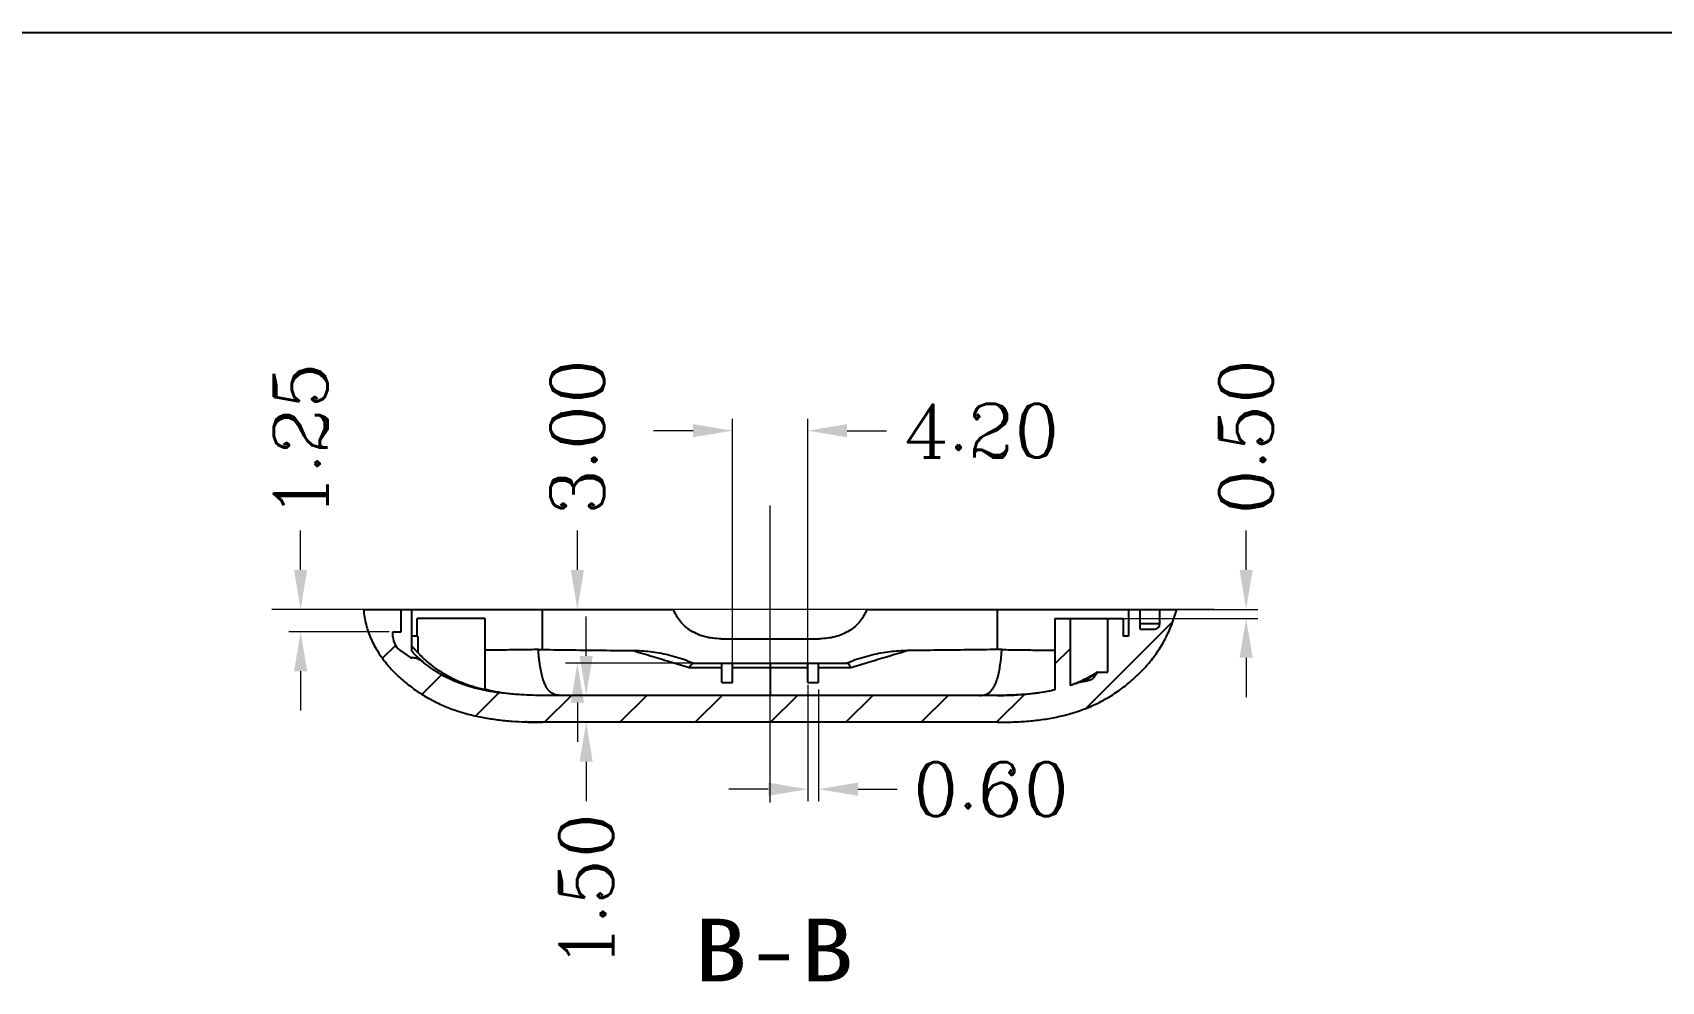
# Model space of a CAD drawing. Header units: millimetres. Extents: x -3610 to -2795, y 672 to 1276.
# Drawn here: x -2999.1 to -2908.2, y 1130.9 to 1183.8 of the extents above; entities that cross this region are included whole.
import ezdxf
from ezdxf.enums import TextEntityAlignment as Align

# ---------------------------------------------------------------- set-up
doc = ezdxf.new("R2010")
doc.units = ezdxf.units.MM
doc.header["$MEASUREMENT"] = 0
doc.linetypes.add('CENTER', pattern=[50.8, 31.75, -6.35, 6.35, -6.35])
doc.layers.add('dim', color=7, linetype='Continuous')
doc.layers.add('moldbase', color=7, linetype='Continuous', lineweight=20)
doc.styles.add('ROMANC', font='romanc.shx', dxfattribs={"bigfont": 'gbcbig.shx'})
doc.styles.add('TEXTSTYLE_0', font='txt', dxfattribs={"width": 0.8})
doc.dimstyles.new('YanXiu', dxfattribs={"dimtxt": 3, "dimasz": 2.2, "dimexe": 0.66, "dimexo": 0.66, "dimgap": 0.66, "dimtad": 0, "dimzin": 1, "dimdsep": 46, "dimtxsty": 'ROMANC', "dimcen": 0, "dimclrd": 256, "dimclre": 3, "dimclrt": 3, "dimazin": 0, "dimtfac": 1, "dimtofl": 0, "dimtmove": 0, "dimatfit": 3, "dimfxl": 0, "dimlwd": 5, "dimlwe": 5, "dimarcsym": 0})

# ---------------------------------------------------------------- blocks, each defined once
blk = doc.blocks.new('*D99')
at = {"layer": 'Defpoints', "color": 0, "transparency": 16777216}
for p in [(-2984.169, 1151.622), (-2981.169, 1151.622), (-2978.564, 1150.372)]:
    blk.add_point(p, dxfattribs=at)
at = {"layer": 'dim', "lineweight": 5, "transparency": 16777216}
for p, q in [((-2984.169, 1153.822), (-2984.169, 1156.022)), ((-2984.169, 1148.172), (-2984.169, 1145.972))]:
    blk.add_line(p, q, dxfattribs=at)
at = {"layer": 'dim', "color": 3, "lineweight": 5, "transparency": 16777216}
for p, q in [((-2981.829, 1151.622), (-2984.829, 1151.622)), ((-2979.224, 1150.372), (-2984.829, 1150.372))]:
    blk.add_line(p, q, dxfattribs=at)
at = {"layer": 'dim', "transparency": 16777216}
for points in [[(-2984.536, 1153.822), (-2983.803, 1153.822), (-2984.169, 1151.622)], [(-2984.536, 1148.172), (-2983.803, 1148.172), (-2984.169, 1150.372)]]:
    blk.add_solid(points, dxfattribs=at)
at = {"layer": 'dim', "color": 3, "transparency": 16777216, "insert": (-2984.169, 1161.04), "char_height": 3, "attachment_point": 5, "rotation": 90, "style": 'ROMANC'}
blk.add_mtext('1.25', dxfattribs=at)
blk = doc.blocks.new('*D100')
at = {"layer": 'Defpoints', "color": 0, "transparency": 16777216}
for p in [(-2967.16, 1146.822), (-2968.231, 1145.322), (-2967.16, 1145.322)]:
    blk.add_point(p, dxfattribs=at)
at = {"layer": 'dim', "lineweight": 5, "transparency": 16777216}
for p, q in [((-2968.231, 1149.022), (-2968.231, 1151.222)), ((-2968.231, 1143.122), (-2968.231, 1140.922))]:
    blk.add_line(p, q, dxfattribs=at)
at = {"layer": 'dim', "color": 3, "lineweight": 5, "transparency": 16777216}
for p, q in [((-2967.82, 1146.822), (-2968.891, 1146.822)), ((-2967.82, 1145.322), (-2968.891, 1145.322))]:
    blk.add_line(p, q, dxfattribs=at)
at = {"layer": 'dim', "transparency": 16777216}
for points in [[(-2968.598, 1149.022), (-2967.865, 1149.022), (-2968.231, 1146.822)], [(-2968.598, 1143.122), (-2967.865, 1143.122), (-2968.231, 1145.322)]]:
    blk.add_solid(points, dxfattribs=at)
at = {"layer": 'dim', "color": 3, "transparency": 16777216, "insert": (-2968.231, 1135.905), "char_height": 3, "attachment_point": 5, "rotation": 90, "style": 'ROMANC'}
blk.add_mtext('1.50', dxfattribs=at)
blk = doc.blocks.new('*D101')
at = {"layer": 'Defpoints', "color": 0, "transparency": 16777216}
for p in [(-2968.722, 1151.622), (-2960.361, 1151.622), (-2960.361, 1148.622)]:
    blk.add_point(p, dxfattribs=at)
at = {"layer": 'dim', "lineweight": 5, "transparency": 16777216}
for p, q in [((-2968.722, 1153.822), (-2968.722, 1156.022)), ((-2968.722, 1146.422), (-2968.722, 1144.222))]:
    blk.add_line(p, q, dxfattribs=at)
at = {"layer": 'dim', "color": 3, "lineweight": 5, "transparency": 16777216}
for p, q in [((-2961.021, 1151.622), (-2969.382, 1151.622)), ((-2961.021, 1148.622), (-2969.382, 1148.622))]:
    blk.add_line(p, q, dxfattribs=at)
at = {"layer": 'dim', "transparency": 16777216}
for points in [[(-2969.089, 1153.822), (-2968.355, 1153.822), (-2968.722, 1151.622)], [(-2969.089, 1146.422), (-2968.355, 1146.422), (-2968.722, 1148.622)]]:
    blk.add_solid(points, dxfattribs=at)
at = {"layer": 'dim', "color": 3, "transparency": 16777216, "insert": (-2968.722, 1161.254), "char_height": 3, "attachment_point": 5, "rotation": 90, "style": 'ROMANC'}
blk.add_mtext('3.00', dxfattribs=at)
blk = doc.blocks.new('*D102')
at = {"layer": 'Defpoints', "color": 0, "transparency": 16777216}
for p in [(-2955.864, 1161.593), (-2960.064, 1147.54), (-2955.864, 1147.54)]:
    blk.add_point(p, dxfattribs=at)
at = {"layer": 'dim', "color": 3, "lineweight": 5, "transparency": 16777216}
for p, q in [((-2960.064, 1148.2), (-2960.064, 1162.253)), ((-2955.864, 1148.2), (-2955.864, 1162.253))]:
    blk.add_line(p, q, dxfattribs=at)
at = {"layer": 'dim', "lineweight": 5, "transparency": 16777216}
for p, q in [((-2962.264, 1161.593), (-2964.464, 1161.593)), ((-2953.664, 1161.593), (-2951.464, 1161.593))]:
    blk.add_line(p, q, dxfattribs=at)
at = {"layer": 'dim', "transparency": 16777216}
for points in [[(-2962.264, 1161.96), (-2962.264, 1161.227), (-2960.064, 1161.593)], [(-2953.664, 1161.96), (-2953.664, 1161.227), (-2955.864, 1161.593)]]:
    blk.add_solid(points, dxfattribs=at)
at = {"layer": 'dim', "color": 3, "transparency": 16777216, "insert": (-2946.161, 1161.593), "char_height": 3, "attachment_point": 5, "style": 'ROMANC'}
blk.add_mtext('4.20', dxfattribs=at)
blk = doc.blocks.new('*D103')
at = {"layer": 'Defpoints', "color": 0, "transparency": 16777216}
for p in [(-2955.864, 1148.081), (-2955.264, 1147.812), (-2955.264, 1141.589)]:
    blk.add_point(p, dxfattribs=at)
at = {"layer": 'dim', "color": 3, "lineweight": 5, "transparency": 16777216}
for p, q in [((-2955.864, 1147.421), (-2955.864, 1140.929)), ((-2955.264, 1147.152), (-2955.264, 1140.929))]:
    blk.add_line(p, q, dxfattribs=at)
at = {"layer": 'dim', "lineweight": 5, "transparency": 16777216}
for p, q in [((-2958.064, 1141.589), (-2960.264, 1141.589)), ((-2953.064, 1141.589), (-2950.864, 1141.589))]:
    blk.add_line(p, q, dxfattribs=at)
at = {"layer": 'dim', "transparency": 16777216}
for points in [[(-2958.064, 1141.956), (-2958.064, 1141.222), (-2955.864, 1141.589)], [(-2953.064, 1141.956), (-2953.064, 1141.222), (-2955.264, 1141.589)]]:
    blk.add_solid(points, dxfattribs=at)
at = {"layer": 'dim', "color": 3, "transparency": 16777216, "insert": (-2945.633, 1141.589), "char_height": 3, "attachment_point": 5, "style": 'ROMANC'}
blk.add_mtext('0.60', dxfattribs=at)
blk = doc.blocks.new('*D104')
at = {"layer": 'Defpoints', "color": 0, "transparency": 16777216}
for p in [(-2940.164, 1151.122), (-2939.678, 1151.622), (-2931.394, 1151.622)]:
    blk.add_point(p, dxfattribs=at)
at = {"layer": 'dim', "lineweight": 5, "transparency": 16777216}
for p, q in [((-2931.394, 1153.822), (-2931.394, 1156.022)), ((-2931.394, 1148.922), (-2931.394, 1146.722))]:
    blk.add_line(p, q, dxfattribs=at)
at = {"layer": 'dim', "color": 3, "lineweight": 5, "transparency": 16777216}
for p, q in [((-2939.504, 1151.122), (-2930.734, 1151.122)), ((-2939.018, 1151.622), (-2930.734, 1151.622))]:
    blk.add_line(p, q, dxfattribs=at)
at = {"layer": 'dim', "transparency": 16777216}
for points in [[(-2931.761, 1153.822), (-2931.028, 1153.822), (-2931.394, 1151.622)], [(-2931.761, 1148.922), (-2931.028, 1148.922), (-2931.394, 1151.122)]]:
    blk.add_solid(points, dxfattribs=at)
at = {"layer": 'dim', "color": 3, "transparency": 16777216, "insert": (-2931.394, 1161.254), "char_height": 3, "attachment_point": 5, "rotation": 90, "style": 'ROMANC'}
blk.add_mtext('0.50', dxfattribs=at)

msp = doc.modelspace()

# ---------------------------------------------------------------- linework, layer by layer
at = {"color": 7, "linetype": 'Continuous'}
for p, q in [((-2980.664, 1151.622), (-2963.365, 1151.622)), ((-2978.564, 1150.372), (-2978.564, 1151.622)), ((-2977.964, 1149.288), (-2977.964, 1151.622)), ((-2973.864, 1151.122), (-2977.664, 1151.122)), ((-2977.664, 1150.122), (-2977.664, 1151.122)), ((-2973.864, 1147.129), (-2973.864, 1151.122)), ((-2970.664, 1149.38), (-2970.664, 1151.622)), ((-2952.564, 1151.622), (-2935.264, 1151.622)), ((-2945.264, 1149.38), (-2945.264, 1151.622)), ((-2942.064, 1151.122), (-2942.064, 1147.129)), ((-2942.064, 1151.122), (-2938.264, 1151.122)), ((-2941.214, 1151.122), (-2941.214, 1147.371)), ((-2939.114, 1148.122), (-2939.114, 1151.122)), ((-2938.264, 1151.122), (-2938.264, 1150.122)), ((-2937.964, 1151.622), (-2937.964, 1150.122)), ((-2937.314, 1150.522), (-2937.314, 1151.622)), ((-2936.214, 1150.822), (-2936.214, 1151.622)), ((-2979.014, 1150.372), (-2978.564, 1150.372)), ((-2979.014, 1150.091), (-2979.014, 1150.372)), ((-2977.622, 1150.122), (-2977.964, 1150.122)), ((-2977.622, 1150.122), (-2977.622, 1149.207)), ((-2937.964, 1150.122), (-2938.264, 1150.122)), ((-2936.214, 1150.822), (-2937.314, 1150.822)), ((-2937.314, 1150.522), (-2936.514, 1150.522)), ((-2978.63, 1149.354), (-2978.014, 1148.922)), ((-2960.714, 1149.972), (-2955.214, 1149.972)), ((-2978.014, 1148.922), (-2977.967, 1148.922)), ((-2977.33, 1148.694), (-2977.355, 1148.695)), ((-2962.591, 1148.759), (-2962.214, 1148.622)), ((-2962.23, 1148.622), (-2953.699, 1148.622)), ((-2960.664, 1147.54), (-2960.664, 1148.622)), ((-2960.064, 1147.54), (-2960.064, 1148.622)), ((-2957.964, 1148.622), (-2957.964, 1148.376)), ((-2955.864, 1147.54), (-2955.864, 1148.622)), ((-2955.264, 1147.54), (-2955.264, 1148.622)), ((-2953.714, 1148.622), (-2953.338, 1148.759)), ((-2939.682, 1148.122), (-2939.114, 1148.122)), ((-2945.264, 1146.822), (-2970.664, 1146.822)), ((-2971.608, 1145.34), (-2970.664, 1145.322)), ((-2945.264, 1145.322), (-2970.664, 1145.322))]:
    msp.add_line(p, q, dxfattribs=at)
at = {"color": 2, "linetype": 'Continuous'}
for p, q in [((-2940.344, 1146.095), (-2935.49, 1150.95)), ((-2979.591, 1148.894), (-2978.869, 1149.616)), ((-2942.064, 1148.579), (-2941.214, 1149.429)), ((-2977.394, 1146.887), (-2976.303, 1147.978)), ((-2974.395, 1145.681), (-2973.104, 1146.972)), ((-2970.549, 1145.322), (-2969.049, 1146.822)), ((-2966.345, 1145.322), (-2964.845, 1146.822)), ((-2962.14, 1145.322), (-2960.64, 1146.822)), ((-2957.935, 1145.322), (-2956.435, 1146.822)), ((-2953.731, 1145.322), (-2952.231, 1146.822)), ((-2949.526, 1145.322), (-2948.026, 1146.822)), ((-2945.321, 1145.322), (-2943.764, 1146.88))]:
    msp.add_line(p, q, dxfattribs=at)
at = {"color": 7, "linetype": 'Continuous'}
for centre, radius, start, end in [((-2936.514, 1150.822), 0.3, 270, 0), ((-2978.114, 1150.091), 0.9, 180, 235.00798)]:
    msp.add_arc(centre, radius, start, end, dxfattribs=at)
for points in [[(-2980.664, 1151.622), (-2980.515, 1150.778), (-2980.238, 1149.983), (-2979.85, 1149.253), (-2979.374, 1148.593), (-2978.831, 1148.004), (-2978.236, 1147.478), (-2977.6, 1147.011), (-2976.926, 1146.604), (-2976.22, 1146.26), (-2975.487, 1145.978), (-2974.736, 1145.757), (-2973.967, 1145.588), (-2973.179, 1145.465), (-2972.369, 1145.383), (-2971.608, 1145.34)], [(-2960.714, 1149.972), (-2961.593, 1150.09), (-2962.38, 1150.432), (-2962.992, 1150.961), (-2963.365, 1151.622)], [(-2952.564, 1151.622), (-2952.937, 1150.961), (-2953.549, 1150.432), (-2954.336, 1150.09), (-2955.214, 1149.972)], [(-2945.264, 1145.322), (-2944.414, 1145.338), (-2943.541, 1145.39), (-2942.681, 1145.489), (-2941.868, 1145.636), (-2941.107, 1145.831), (-2940.377, 1146.081), (-2939.657, 1146.398), (-2938.934, 1146.803), (-2938.221, 1147.296), (-2937.561, 1147.852), (-2936.961, 1148.464), (-2936.422, 1149.144), (-2935.954, 1149.898), (-2935.565, 1150.725), (-2935.264, 1151.622)], [(-2977.855, 1149.459), (-2977.964, 1149.586)], [(-2977.807, 1149.125), (-2977.964, 1149.288)], [(-2977.622, 1149.207), (-2977.741, 1149.332), (-2977.855, 1149.459)], [(-2970.899, 1149.379), (-2971.893, 1149.364), (-2972.95, 1149.354), (-2973.864, 1149.353)], [(-2970.899, 1149.379), (-2970.821, 1149.38), (-2970.743, 1149.381), (-2970.664, 1149.38)], [(-2969.664, 1146.822), (-2969.841, 1146.836), (-2970.002, 1146.877), (-2970.149, 1146.95), (-2970.282, 1147.057), (-2970.402, 1147.2), (-2970.509, 1147.386), (-2970.605, 1147.618), (-2970.689, 1147.901), (-2970.762, 1148.24), (-2970.825, 1148.632), (-2970.852, 1148.847), (-2970.876, 1149.073), (-2970.899, 1149.379)], [(-2970.664, 1149.38), (-2969.013, 1149.359), (-2967.329, 1149.34), (-2965.614, 1149.324)], [(-2962.591, 1148.759), (-2963.641, 1149.07), (-2964.665, 1149.256), (-2965.614, 1149.324)], [(-2965.614, 1149.324), (-2964.512, 1148.997), (-2963.455, 1148.677), (-2962.475, 1148.375)], [(-2953.454, 1148.375), (-2952.474, 1148.677), (-2951.416, 1148.997), (-2950.315, 1149.324)], [(-2950.315, 1149.324), (-2951.264, 1149.256), (-2952.288, 1149.07), (-2953.338, 1148.759)], [(-2945.264, 1149.38), (-2946.916, 1149.359), (-2948.599, 1149.34), (-2950.315, 1149.324)], [(-2946.264, 1146.822), (-2946.088, 1146.835), (-2945.927, 1146.877), (-2945.78, 1146.95), (-2945.647, 1147.057), (-2945.585, 1147.124), (-2945.527, 1147.201), (-2945.419, 1147.387), (-2945.324, 1147.619), (-2945.24, 1147.901), (-2945.167, 1148.24), (-2945.104, 1148.632), (-2945.053, 1149.073), (-2945.03, 1149.379)], [(-2945.03, 1149.379), (-2945.108, 1149.38), (-2945.186, 1149.381), (-2945.264, 1149.38)], [(-2945.03, 1149.379), (-2944.077, 1149.364), (-2943.03, 1149.354), (-2942.064, 1149.353)], [(-2977.355, 1148.695), (-2977.447, 1148.762), (-2977.547, 1148.819), (-2977.652, 1148.864), (-2977.762, 1148.896), (-2977.875, 1148.916), (-2977.99, 1148.922)], [(-2977.347, 1148.707), (-2977.523, 1148.818), (-2977.739, 1148.896), (-2977.967, 1148.922)], [(-2977.345, 1148.706), (-2977.557, 1148.889), (-2977.768, 1149.087), (-2977.807, 1149.125)], [(-2977.242, 1148.827), (-2977.253, 1148.836), (-2977.488, 1149.064), (-2977.622, 1149.207)], [(-2971.545, 1146.838), (-2972.202, 1146.875), (-2972.91, 1146.943), (-2973.597, 1147.045), (-2974.276, 1147.188), (-2974.944, 1147.378), (-2975.591, 1147.622), (-2976.211, 1147.923), (-2976.8, 1148.281), (-2977.355, 1148.695)], [(-2977.33, 1148.694), (-2977.347, 1148.707)], [(-2976.308, 1148.111), (-2976.44, 1148.198), (-2976.904, 1148.538), (-2977.242, 1148.827)], [(-2962.475, 1148.375), (-2962.387, 1148.511), (-2962.305, 1148.594), (-2962.23, 1148.622)], [(-2962.475, 1148.375), (-2961.867, 1148.375), (-2961.264, 1148.375), (-2960.664, 1148.376)], [(-2960.064, 1148.376), (-2959.351, 1148.375), (-2958.65, 1148.375), (-2957.964, 1148.376)], [(-2957.964, 1148.376), (-2957.964, 1147.673), (-2957.964, 1147.184), (-2957.964, 1146.904), (-2957.964, 1146.822)], [(-2957.964, 1148.376), (-2957.278, 1148.375), (-2956.578, 1148.375), (-2955.864, 1148.376)], [(-2955.264, 1148.376), (-2954.665, 1148.375), (-2954.061, 1148.375), (-2953.454, 1148.375)], [(-2953.454, 1148.375), (-2953.541, 1148.511), (-2953.624, 1148.594), (-2953.699, 1148.622)], [(-2976.269, 1148.086), (-2976.308, 1148.111)], [(-2973.864, 1147.129), (-2973.929, 1147.142), (-2974.102, 1147.182), (-2974.342, 1147.245), (-2974.636, 1147.333), (-2974.993, 1147.456), (-2975.428, 1147.635), (-2975.923, 1147.882), (-2976.269, 1148.086)], [(-2960.664, 1147.54), (-2960.463, 1147.54), (-2960.263, 1147.54), (-2960.064, 1147.54)], [(-2955.864, 1147.54), (-2955.666, 1147.54), (-2955.466, 1147.54), (-2955.264, 1147.54)], [(-2940.86, 1147.512), (-2941.052, 1147.435), (-2941.173, 1147.388), (-2941.214, 1147.371)], [(-2940.886, 1147.492), (-2941.049, 1147.43), (-2941.214, 1147.371)], [(-2940.886, 1147.492), (-2940.694, 1147.574), (-2940.508, 1147.659)], [(-2940.644, 1147.56), (-2940.765, 1147.533), (-2940.886, 1147.492)], [(-2940.327, 1147.756), (-2940.608, 1147.621), (-2940.86, 1147.512)], [(-2940.645, 1147.56), (-2940.416, 1147.663)], [(-2940.224, 1147.633), (-2940.433, 1147.597), (-2940.645, 1147.56)], [(-2940.508, 1147.659), (-2940.324, 1147.75)], [(-2940.416, 1147.663), (-2940.202, 1147.769)], [(-2940.311, 1147.764), (-2940.327, 1147.756)], [(-2939.658, 1148.122), (-2939.714, 1148.09), (-2939.771, 1148.057), (-2939.838, 1148.018), (-2939.919, 1147.971), (-2940.012, 1147.919), (-2940.113, 1147.863), (-2940.212, 1147.809), (-2940.324, 1147.75)], [(-2940.202, 1147.769), (-2940.245, 1147.77), (-2940.286, 1147.764), (-2940.324, 1147.75)], [(-2939.682, 1148.122), (-2939.99, 1147.937), (-2940.311, 1147.764)], [(-2939.801, 1147.947), (-2939.877, 1147.835), (-2939.976, 1147.741), (-2940.094, 1147.673), (-2940.225, 1147.633)], [(-2940.224, 1147.633), (-2940.216, 1147.702)], [(-2940.216, 1147.702), (-2940.202, 1147.769)], [(-2940.202, 1147.769), (-2940.166, 1147.797), (-2940.128, 1147.824), (-2940.086, 1147.853), (-2940.041, 1147.881), (-2939.997, 1147.906), (-2939.958, 1147.925), (-2939.924, 1147.938), (-2939.896, 1147.947), (-2939.873, 1147.952), (-2939.852, 1147.954), (-2939.833, 1147.954), (-2939.816, 1147.952), (-2939.801, 1147.947)], [(-2939.736, 1148.042), (-2939.801, 1147.947)], [(-2939.651, 1148.122), (-2939.736, 1148.042)], [(-2971.545, 1146.841), (-2972.115, 1146.877), (-2972.791, 1146.949), (-2973.437, 1147.055), (-2973.861, 1147.148)], [(-2970.664, 1146.822), (-2971.406, 1146.835), (-2971.545, 1146.841)], [(-2970.664, 1146.822), (-2971.459, 1146.835), (-2971.545, 1146.838)], [(-2945.264, 1146.822), (-2944.522, 1146.835), (-2943.813, 1146.877), (-2942.492, 1147.055), (-2942.067, 1147.148)], [(-2942.064, 1147.129), (-2942.664, 1147.01), (-2943.279, 1146.924), (-2943.913, 1146.866), (-2944.573, 1146.833), (-2945.264, 1146.822)], [(-2970.664, 1145.322), (-2971.461, 1145.336), (-2971.608, 1145.342)], [(-2971.608, 1145.34), (-2971.098, 1145.326), (-2970.664, 1145.322)]]:
    msp.add_spline(points, degree=3, dxfattribs=at)
at = {"layer": 'dim', "color": 3}
msp.add_line((-3117.769, 1183.809), (-2817.294, 1183.809), dxfattribs=at)
at = {"layer": 'moldbase', "color": 1, "linetype": 'CENTER', "ltscale": 1.2}
for p, q in [((-2957.964, 1140.848), (-2957.964, 1157.418)), ((-2933.175, 1151.622), (-2985.769, 1151.622))]:
    msp.add_line(p, q, dxfattribs=at)

# ---------------------------------------------------------------- texts
at = {"color": 2, "linetype": 'Continuous', "style": 'TEXTSTYLE_0', "width": 0.95625}
msp.add_text('B-B', height=3.5, dxfattribs=at).set_placement((-2962.219, 1130.862), (-2953.294, 1130.862), align=Align.FIT)

# ---------------------------------------------------------------- dimensions: what is measured, and where the dimension line sits
at = {"layer": 'dim', "color": 3}
for base, p1, p2, picture, middle in [((-2984.169, 1151.622), (-2978.564, 1150.372), (-2981.169, 1151.622), '*D99', (-2984.169, 1161.04)), ((-2968.722, 1151.622), (-2960.361, 1148.622), (-2960.361, 1151.622), '*D101', (-2968.722, 1161.254)), ((-2931.394, 1151.622), (-2940.164, 1151.122), (-2939.678, 1151.622), '*D104', (-2931.394, 1161.254)), ((-2968.231, 1145.322), (-2967.16, 1146.822), (-2967.16, 1145.322), '*D100', (-2968.231, 1135.905))]:
    dim = msp.add_linear_dim(base=base, p1=p1, p2=p2, angle=90, dimstyle='YanXiu', dxfattribs=at)
    dim.commit()
    dim.dimension.update_dxf_attribs({"geometry": picture, "text_midpoint": middle})
for base, p1, p2, picture, middle in [((-2955.864, 1161.593), (-2960.064, 1147.54), (-2955.864, 1147.54), '*D102', (-2946.161, 1161.593)), ((-2955.264, 1141.589), (-2955.864, 1148.081), (-2955.264, 1147.812), '*D103', (-2945.633, 1141.589))]:
    dim = msp.add_linear_dim(base=base, p1=p1, p2=p2, dimstyle='YanXiu', dxfattribs=at)
    dim.commit()
    dim.dimension.update_dxf_attribs({"geometry": picture, "text_midpoint": middle})

doc.saveas('drawing.dxf')
